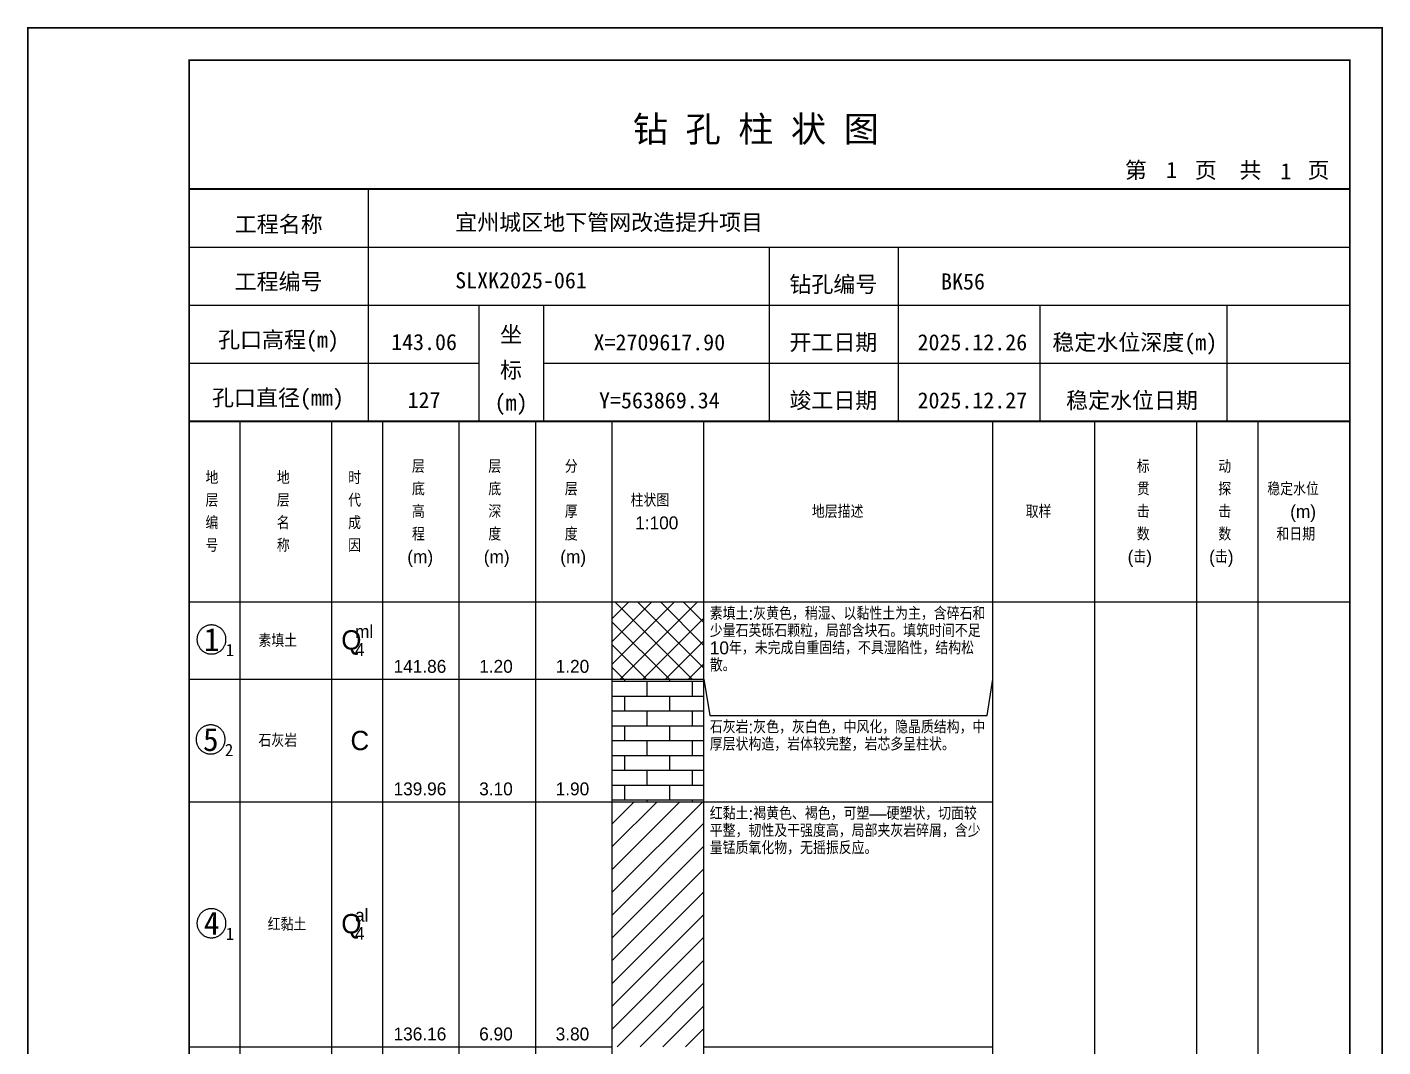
# Model space of a CAD drawing. Header units: millimetres. Extents: x 12489 to 89920, y 4630 to 4927.
# Drawn here: x 24589.3 to 24799.6, y 4768.7 to 4926.8 of the extents above; entities that cross this region are included whole.
import ezdxf
from ezdxf.enums import TextEntityAlignment as Align

# ---------------------------------------------------------------- set-up
doc = ezdxf.new("R2010")
doc.units = ezdxf.units.MM
doc.layers.add('ZZT_TC', color=7, linetype='Continuous')
doc.styles.add('成果图图块', font='', dxfattribs={"height": 2.5})
doc.styles.add('成果图模板', font='')
doc.styles.add('成果图模板标题', font='simhei.ttf')
doc.styles.add('成果图表体', font='Comfont.shx', dxfattribs={"height": 2, "bigfont": 'Hztxt12a.shx'})
doc.styles.get('成果图图块').set_extended_font_data('FangSong_GB2312')
doc.styles.get('成果图模板').set_extended_font_data('FangSong_GB2312')

# ---------------------------------------------------------------- blocks, each defined once
blk = doc.blocks.new('DCBH-1-1-1027', base_point=(0.3, -0.11))
at = {"layer": 'ZZT_TC', "color": 7}
blk.add_polyline3d([(-0.19, 2.31, 0), (-0.3, 2.31, 0), (-0.41, 2.3, 0), (-0.52, 2.29, 0), (-0.63, 2.27, 0), (-0.73, 2.24, 0), (-0.84, 2.21, 0), (-0.95, 2.18, 0), (-1.05, 2.14, 0), (-1.15, 2.09, 0), (-1.25, 2.04, 0), (-1.35, 1.99, 0), (-1.44, 1.93, 0), (-1.53, 1.87, 0), (-1.62, 1.8, 0), (-1.7, 1.73, 0), (-1.78, 1.65, 0), (-1.86, 1.57, 0), (-1.93, 1.49, 0), (-2, 1.4, 0), (-2.06, 1.31, 0), (-2.12, 1.22, 0), (-2.17, 1.12, 0), (-2.22, 1.02, 0), (-2.27, 0.92, 0), (-2.31, 0.82, 0), (-2.34, 0.71, 0), (-2.37, 0.61, 0), (-2.4, 0.5, 0), (-2.41, 0.39, 0), (-2.43, 0.28, 0), (-2.44, 0.17, 0), (-2.44, 0.06, 0), (-2.44, -0.05, 0), (-2.43, -0.16, 0), (-2.41, -0.27, 0), (-2.4, -0.38, 0), (-2.37, -0.49, 0), (-2.34, -0.6, 0), (-2.31, -0.7, 0), (-2.27, -0.8, 0), (-2.22, -0.9, 0), (-2.17, -1, 0), (-2.12, -1.1, 0), (-2.06, -1.19, 0), (-2, -1.28, 0), (-1.93, -1.37, 0), (-1.86, -1.45, 0), (-1.78, -1.53, 0), (-1.7, -1.61, 0), (-1.62, -1.68, 0), (-1.53, -1.75, 0), (-1.44, -1.81, 0), (-1.35, -1.87, 0), (-1.25, -1.93, 0), (-1.15, -1.98, 0), (-1.05, -2.02, 0), (-0.95, -2.06, 0), (-0.84, -2.1, 0), (-0.73, -2.13, 0), (-0.63, -2.15, 0), (-0.52, -2.17, 0), (-0.41, -2.18, 0), (-0.3, -2.19, 0), (-0.19, -2.19, 0), (-0.08, -2.19, 0), (0.03, -2.18, 0), (0.14, -2.17, 0), (0.25, -2.15, 0), (0.36, -2.13, 0), (0.47, -2.1, 0), (0.57, -2.06, 0), (0.67, -2.02, 0), (0.77, -1.98, 0), (0.87, -1.93, 0), (0.97, -1.87, 0), (1.06, -1.81, 0), (1.15, -1.75, 0), (1.24, -1.68, 0), (1.32, -1.61, 0), (1.4, -1.53, 0), (1.48, -1.45, 0), (1.55, -1.37, 0), (1.62, -1.28, 0), (1.68, -1.19, 0), (1.74, -1.1, 0), (1.8, -1, 0), (1.85, -0.9, 0), (1.89, -0.8, 0), (1.93, -0.7, 0), (1.97, -0.6, 0), (2, -0.49, 0), (2.02, -0.38, 0), (2.04, -0.27, 0), (2.05, -0.16, 0), (2.06, -0.05, 0), (2.06, 0.06, 0), (2.06, 0.17, 0), (2.05, 0.28, 0), (2.04, 0.39, 0), (2.02, 0.5, 0), (2, 0.61, 0), (1.97, 0.71, 0), (1.93, 0.82, 0), (1.89, 0.92, 0), (1.85, 1.02, 0), (1.8, 1.12, 0), (1.74, 1.22, 0), (1.68, 1.31, 0), (1.62, 1.4, 0), (1.55, 1.49, 0), (1.48, 1.57, 0), (1.4, 1.65, 0), (1.32, 1.73, 0), (1.24, 1.8, 0), (1.15, 1.87, 0), (1.06, 1.93, 0), (0.97, 1.99, 0), (0.87, 2.04, 0), (0.77, 2.09, 0), (0.67, 2.14, 0), (0.57, 2.18, 0), (0.47, 2.21, 0), (0.36, 2.24, 0), (0.25, 2.27, 0), (0.14, 2.29, 0), (0.03, 2.3, 0), (-0.08, 2.31, 0), (-0.19, 2.31, 0)], dxfattribs=at)
at = {"style": '成果图图块'}
blk.add_text('1', height=3.57, dxfattribs=at).set_placement((-0.16, -1.74), align=Align.CENTER)
blk.add_text('1', height=1.91, dxfattribs=at).set_placement((2.03, -2.53))
blk = doc.blocks.new('DCBH-1-1-1028', base_point=(0.43, -0.11))
at = {"layer": 'ZZT_TC', "color": 7}
blk.add_polyline3d([(-0.19, 2.31, 0), (-0.3, 2.31, 0), (-0.41, 2.3, 0), (-0.52, 2.29, 0), (-0.63, 2.27, 0), (-0.73, 2.24, 0), (-0.84, 2.21, 0), (-0.95, 2.18, 0), (-1.05, 2.14, 0), (-1.15, 2.09, 0), (-1.25, 2.04, 0), (-1.35, 1.99, 0), (-1.44, 1.93, 0), (-1.53, 1.87, 0), (-1.62, 1.8, 0), (-1.7, 1.73, 0), (-1.78, 1.65, 0), (-1.86, 1.57, 0), (-1.93, 1.49, 0), (-2, 1.4, 0), (-2.06, 1.31, 0), (-2.12, 1.22, 0), (-2.17, 1.12, 0), (-2.22, 1.02, 0), (-2.27, 0.92, 0), (-2.31, 0.82, 0), (-2.34, 0.71, 0), (-2.37, 0.61, 0), (-2.4, 0.5, 0), (-2.41, 0.39, 0), (-2.43, 0.28, 0), (-2.44, 0.17, 0), (-2.44, 0.06, 0), (-2.44, -0.05, 0), (-2.43, -0.16, 0), (-2.41, -0.27, 0), (-2.4, -0.38, 0), (-2.37, -0.49, 0), (-2.34, -0.6, 0), (-2.31, -0.7, 0), (-2.27, -0.8, 0), (-2.22, -0.9, 0), (-2.17, -1, 0), (-2.12, -1.1, 0), (-2.06, -1.19, 0), (-2, -1.28, 0), (-1.93, -1.37, 0), (-1.86, -1.45, 0), (-1.78, -1.53, 0), (-1.7, -1.61, 0), (-1.62, -1.68, 0), (-1.53, -1.75, 0), (-1.44, -1.81, 0), (-1.35, -1.87, 0), (-1.25, -1.93, 0), (-1.15, -1.98, 0), (-1.05, -2.02, 0), (-0.95, -2.06, 0), (-0.84, -2.1, 0), (-0.73, -2.13, 0), (-0.63, -2.15, 0), (-0.52, -2.17, 0), (-0.41, -2.18, 0), (-0.3, -2.19, 0), (-0.19, -2.19, 0), (-0.08, -2.19, 0), (0.03, -2.18, 0), (0.14, -2.17, 0), (0.25, -2.15, 0), (0.36, -2.13, 0), (0.47, -2.1, 0), (0.57, -2.06, 0), (0.67, -2.02, 0), (0.77, -1.98, 0), (0.87, -1.93, 0), (0.97, -1.87, 0), (1.06, -1.81, 0), (1.15, -1.75, 0), (1.24, -1.68, 0), (1.32, -1.61, 0), (1.4, -1.53, 0), (1.48, -1.45, 0), (1.55, -1.37, 0), (1.62, -1.28, 0), (1.68, -1.19, 0), (1.74, -1.1, 0), (1.8, -1, 0), (1.85, -0.9, 0), (1.89, -0.8, 0), (1.93, -0.7, 0), (1.97, -0.6, 0), (2, -0.49, 0), (2.02, -0.38, 0), (2.04, -0.27, 0), (2.05, -0.16, 0), (2.06, -0.05, 0), (2.06, 0.06, 0), (2.06, 0.17, 0), (2.05, 0.28, 0), (2.04, 0.39, 0), (2.02, 0.5, 0), (2, 0.61, 0), (1.97, 0.71, 0), (1.93, 0.82, 0), (1.89, 0.92, 0), (1.85, 1.02, 0), (1.8, 1.12, 0), (1.74, 1.22, 0), (1.68, 1.31, 0), (1.62, 1.4, 0), (1.55, 1.49, 0), (1.48, 1.57, 0), (1.4, 1.65, 0), (1.32, 1.73, 0), (1.24, 1.8, 0), (1.15, 1.87, 0), (1.06, 1.93, 0), (0.97, 1.99, 0), (0.87, 2.04, 0), (0.77, 2.09, 0), (0.67, 2.14, 0), (0.57, 2.18, 0), (0.47, 2.21, 0), (0.36, 2.24, 0), (0.25, 2.27, 0), (0.14, 2.29, 0), (0.03, 2.3, 0), (-0.08, 2.31, 0), (-0.19, 2.31, 0)], dxfattribs=at)
at = {"style": '成果图图块'}
blk.add_text('5', height=3.57, dxfattribs=at).set_placement((-0.16, -1.74), align=Align.CENTER)
blk.add_text('2', height=1.91, dxfattribs=at).set_placement((2.03, -2.53))
blk = doc.blocks.new('DCBH-1-1-1029', base_point=(0.3, -0.11))
at = {"layer": 'ZZT_TC', "color": 7}
blk.add_polyline3d([(-0.19, 2.31, 0), (-0.3, 2.31, 0), (-0.41, 2.3, 0), (-0.52, 2.29, 0), (-0.63, 2.27, 0), (-0.73, 2.24, 0), (-0.84, 2.21, 0), (-0.95, 2.18, 0), (-1.05, 2.14, 0), (-1.15, 2.09, 0), (-1.25, 2.04, 0), (-1.35, 1.99, 0), (-1.44, 1.93, 0), (-1.53, 1.87, 0), (-1.62, 1.8, 0), (-1.7, 1.73, 0), (-1.78, 1.65, 0), (-1.86, 1.57, 0), (-1.93, 1.49, 0), (-2, 1.4, 0), (-2.06, 1.31, 0), (-2.12, 1.22, 0), (-2.17, 1.12, 0), (-2.22, 1.02, 0), (-2.27, 0.92, 0), (-2.31, 0.82, 0), (-2.34, 0.71, 0), (-2.37, 0.61, 0), (-2.4, 0.5, 0), (-2.41, 0.39, 0), (-2.43, 0.28, 0), (-2.44, 0.17, 0), (-2.44, 0.06, 0), (-2.44, -0.05, 0), (-2.43, -0.16, 0), (-2.41, -0.27, 0), (-2.4, -0.38, 0), (-2.37, -0.49, 0), (-2.34, -0.6, 0), (-2.31, -0.7, 0), (-2.27, -0.8, 0), (-2.22, -0.9, 0), (-2.17, -1, 0), (-2.12, -1.1, 0), (-2.06, -1.19, 0), (-2, -1.28, 0), (-1.93, -1.37, 0), (-1.86, -1.45, 0), (-1.78, -1.53, 0), (-1.7, -1.61, 0), (-1.62, -1.68, 0), (-1.53, -1.75, 0), (-1.44, -1.81, 0), (-1.35, -1.87, 0), (-1.25, -1.93, 0), (-1.15, -1.98, 0), (-1.05, -2.02, 0), (-0.95, -2.06, 0), (-0.84, -2.1, 0), (-0.73, -2.13, 0), (-0.63, -2.15, 0), (-0.52, -2.17, 0), (-0.41, -2.18, 0), (-0.3, -2.19, 0), (-0.19, -2.19, 0), (-0.08, -2.19, 0), (0.03, -2.18, 0), (0.14, -2.17, 0), (0.25, -2.15, 0), (0.36, -2.13, 0), (0.47, -2.1, 0), (0.57, -2.06, 0), (0.67, -2.02, 0), (0.77, -1.98, 0), (0.87, -1.93, 0), (0.97, -1.87, 0), (1.06, -1.81, 0), (1.15, -1.75, 0), (1.24, -1.68, 0), (1.32, -1.61, 0), (1.4, -1.53, 0), (1.48, -1.45, 0), (1.55, -1.37, 0), (1.62, -1.28, 0), (1.68, -1.19, 0), (1.74, -1.1, 0), (1.8, -1, 0), (1.85, -0.9, 0), (1.89, -0.8, 0), (1.93, -0.7, 0), (1.97, -0.6, 0), (2, -0.49, 0), (2.02, -0.38, 0), (2.04, -0.27, 0), (2.05, -0.16, 0), (2.06, -0.05, 0), (2.06, 0.06, 0), (2.06, 0.17, 0), (2.05, 0.28, 0), (2.04, 0.39, 0), (2.02, 0.5, 0), (2, 0.61, 0), (1.97, 0.71, 0), (1.93, 0.82, 0), (1.89, 0.92, 0), (1.85, 1.02, 0), (1.8, 1.12, 0), (1.74, 1.22, 0), (1.68, 1.31, 0), (1.62, 1.4, 0), (1.55, 1.49, 0), (1.48, 1.57, 0), (1.4, 1.65, 0), (1.32, 1.73, 0), (1.24, 1.8, 0), (1.15, 1.87, 0), (1.06, 1.93, 0), (0.97, 1.99, 0), (0.87, 2.04, 0), (0.77, 2.09, 0), (0.67, 2.14, 0), (0.57, 2.18, 0), (0.47, 2.21, 0), (0.36, 2.24, 0), (0.25, 2.27, 0), (0.14, 2.29, 0), (0.03, 2.3, 0), (-0.08, 2.31, 0), (-0.19, 2.31, 0)], dxfattribs=at)
at = {"style": '成果图图块'}
blk.add_text('4', height=3.57, dxfattribs=at).set_placement((-0.16, -1.74), align=Align.CENTER)
blk.add_text('1', height=1.91, dxfattribs=at).set_placement((2.03, -2.53))
blk = doc.blocks.new('钻孔柱状图路桥昇龙制图梁世成校核莫家里.dwg56', base_point=(25, 236))
for p, q in [((52.82, 236), (52.82, 272)), ((25, 263), (205, 263)), ((115, 236), (115, 263)), ((135, 236), (135, 263)), ((25, 254), (205, 254)), ((70, 236), (70, 254)), ((80, 236), (80, 254)), ((157, 236), (157, 254)), ((185.95, 236), (185.95, 254)), ((25, 245), (70, 245)), ((80, 245), (205, 245))]:
    blk.add_line(p, q)
for points, const_width in [([(0, 0), (210, 0), (210, 297), (0, 297)], 0.25), ([(25, 5), (205, 5), (205, 292), (25, 292)], 0.3)]:
    blk.add_lwpolyline(points, close=True, dxfattribs=dict(const_width=const_width))
at = {"const_width": 0.3}
for points in [[(25, 272), (205, 272)], [(25, 236), (205, 236)]]:
    blk.add_lwpolyline(points, dxfattribs=at)
for s, height, style, p in [('钻 孔 柱 状 图', 4, '成果图模板标题', (93.8, 279.31)), ('第', 2.5, '成果图模板', (170.12, 273.7)), ('页', 2.5, '成果图模板', (180.96, 273.7)), ('共', 2.5, '成果图模板', (187.88, 273.7)), ('页', 2.5, '成果图模板', (198.44, 273.7)), ('工程名称', 2.5, '成果图模板', (32.07, 265.32)), ('宜州城区地下管网改造提升项目', 2.5, '成果图模板', (66.26, 265.61)), ('工程编号', 2.5, '成果图模板', (32.05, 256.41)), ('SLXK2025-061', 2.5, '成果图模板', (66.26, 256.61)), ('钻孔编号', 2.5, '成果图模板', (118.08, 256)), ('BK56', 2.5, '成果图模板', (141.61, 256.43)), ('孔口高程(m)', 2.5, '成果图模板', (29.48, 247.41)), ('坐', 2.5, '成果图模板', (73.21, 248.24)), ('开工日期', 2.5, '成果图模板', (118.08, 247)), ('稳定水位深度(m)', 2.5, '成果图模板', (158.86, 247)), ('标', 2.5, '成果图模板', (73.21, 242.7)), ('孔口直径(mm)', 2.5, '成果图模板', (28.54, 238.41)), ('(m) ', 2.5, '成果图模板', (72.38, 237.65)), ('竣工日期', 2.5, '成果图模板', (118.08, 238)), ('稳定水位日期', 2.5, '成果图模板', (160.99, 238))]:
    blk.add_text(s, height=height, dxfattribs=dict(style=style)).set_placement(p)
at = {"style": '成果图模板'}
for s, p in [('1', (177.35, 273.74)), ('1', (195.08, 273.53)), ('143.06', (61.43, 247.04)), ('X=2709617.90', (97.92, 247)), ('2025.12.26', (146.46, 247)), ('127', (61.43, 238.04)), ('Y=563869.34', (97.92, 238)), ('2025.12.27', (146.46, 238))]:
    blk.add_text(s, height=2.5, dxfattribs=at).set_placement(p, align=Align.CENTER)

msp = doc.modelspace()

# ---------------------------------------------------------------- hatches: boundary and pattern name
at = {"linetype": 'Continuous'}
h = msp.add_hatch(dxfattribs=at)
h.set_pattern_fill('GKSTT', scale=0.5, style=0, pattern_type=2)
h.set_pattern_definition([(45, (0, 0), (-1.76776695, 1.76776695), []), (135, (0, 0), (-1.76776695, -1.76776695), [])])
h.paths.add_polyline_path([(24680.06, 4825.71), (24694.29, 4825.71), (24694.29, 4837.71), (24680.06, 4837.71)])
h = msp.add_hatch(dxfattribs=at)
h.set_pattern_fill('GKSHY', scale=0.5, style=0, pattern_type=2)
h.set_pattern_definition([(0, (0, 0), (0, 2.3), []), (90, (0, 0), (-3.5, 2.3), [2.3, -2.3])])
h.paths.add_polyline_path([(24680.06, 4806.71), (24694.29, 4806.71), (24694.29, 4825.71), (24680.06, 4825.71)])
h = msp.add_hatch(dxfattribs=at)
h.set_pattern_fill('GKNXT', scale=0.5, style=0, pattern_type=2)
h.set_pattern_definition([(45, (0, 0), (-1.76776695, 1.76776695), [])])
h.paths.add_polyline_path([(24680.06, 4768.71), (24694.29, 4768.71), (24694.29, 4806.71), (24680.06, 4806.71)])

# ---------------------------------------------------------------- linework, layer by layer
at = {"color": 0}
for p, q in [((24614.45, 4837.71), (24622.35, 4837.71)), ((24614.45, 4825.71), (24614.45, 4837.71)), ((24622.35, 4825.71), (24622.35, 4837.71)), ((24614.45, 4825.71), (24622.35, 4825.71)), ((24614.45, 4825.71), (24622.35, 4825.71)), ((24614.45, 4806.71), (24614.45, 4825.71)), ((24622.35, 4806.71), (24622.35, 4825.71)), ((24614.45, 4806.71), (24622.35, 4806.71)), ((24614.45, 4806.71), (24622.35, 4806.71)), ((24614.45, 4768.71), (24614.45, 4806.71)), ((24622.35, 4768.71), (24622.35, 4806.71)), ((24614.45, 4768.71), (24622.35, 4768.71))]:
    msp.add_line(p, q, dxfattribs=at)
for points in [[(24614.45, 4865.71), (24622.35, 4865.71)], [(24614.45, 4837.71), (24614.45, 4865.71)], [(24622.35, 4837.71), (24622.35, 4865.71)], [(24622.35, 4865.71), (24636.58, 4865.71)], [(24622.35, 4837.71), (24622.35, 4865.71)], [(24636.58, 4837.71), (24636.58, 4865.71)], [(24636.58, 4865.71), (24644.49, 4865.71)], [(24636.58, 4837.71), (24636.58, 4865.71)], [(24644.49, 4837.71), (24644.49, 4865.71)], [(24644.49, 4865.71), (24656.35, 4865.71)], [(24644.49, 4837.71), (24644.49, 4865.71)], [(24656.35, 4837.71), (24656.35, 4865.71)], [(24656.35, 4865.71), (24668.2, 4865.71)], [(24656.35, 4837.71), (24656.35, 4865.71)], [(24668.2, 4837.71), (24668.2, 4865.71)], [(24668.2, 4865.71), (24680.06, 4865.71)], [(24668.2, 4837.71), (24668.2, 4865.71)], [(24680.06, 4837.71), (24680.06, 4865.71)], [(24680.06, 4865.71), (24694.29, 4865.71)], [(24680.06, 4837.71), (24680.06, 4865.71)], [(24694.29, 4837.71), (24694.29, 4865.71)], [(24694.29, 4865.71), (24739.11, 4865.71)], [(24694.29, 4837.71), (24694.29, 4865.71)], [(24739.11, 4837.71), (24739.11, 4865.71)], [(24739.11, 4865.71), (24754.92, 4865.71)], [(24739.11, 4837.71), (24739.11, 4865.71)], [(24754.92, 4837.71), (24754.92, 4865.71)], [(24754.92, 4865.71), (24770.73, 4865.71)], [(24754.92, 4837.71), (24754.92, 4865.71)], [(24770.73, 4837.71), (24770.73, 4865.71)], [(24770.73, 4865.71), (24780.22, 4865.71)], [(24770.73, 4837.71), (24770.73, 4865.71)], [(24780.22, 4837.71), (24780.22, 4865.71)], [(24780.22, 4865.71), (24794.45, 4865.71)], [(24780.22, 4837.71), (24780.22, 4865.71)], [(24794.45, 4837.71), (24794.45, 4865.71)], [(24614.45, 4837.71), (24622.35, 4837.71)], [(24614.45, 4643.71), (24614.45, 4837.71)], [(24614.45, 4837.71), (24622.35, 4837.71)], [(24622.35, 4643.71), (24622.35, 4837.71)], [(24622.35, 4837.71), (24636.58, 4837.71)], [(24622.35, 4643.71), (24622.35, 4837.71)], [(24622.35, 4837.71), (24636.58, 4837.71)], [(24622.35, 4837.71), (24636.58, 4837.71)], [(24622.35, 4825.71), (24622.35, 4837.71)], [(24636.58, 4643.71), (24636.58, 4837.71)], [(24636.58, 4825.71), (24636.58, 4837.71)], [(24636.58, 4837.71), (24644.49, 4837.71)], [(24636.58, 4643.71), (24636.58, 4837.71)], [(24636.58, 4837.71), (24644.49, 4837.71)], [(24636.58, 4837.71), (24644.49, 4837.71)], [(24636.58, 4825.71), (24636.58, 4837.71)], [(24644.49, 4643.71), (24644.49, 4837.71)], [(24644.49, 4825.71), (24644.49, 4837.71)], [(24644.49, 4837.71), (24656.35, 4837.71)], [(24644.49, 4643.71), (24644.49, 4837.71)], [(24644.49, 4837.71), (24656.35, 4837.71)], [(24644.49, 4837.71), (24656.35, 4837.71)], [(24644.49, 4825.71), (24644.49, 4837.71)], [(24656.35, 4643.71), (24656.35, 4837.71)], [(24656.35, 4825.71), (24656.35, 4837.71)], [(24656.35, 4837.71), (24668.2, 4837.71)], [(24656.35, 4643.71), (24656.35, 4837.71)], [(24656.35, 4837.71), (24668.2, 4837.71)], [(24656.35, 4837.71), (24668.2, 4837.71)], [(24656.35, 4825.71), (24656.35, 4837.71)], [(24668.2, 4643.71), (24668.2, 4837.71)], [(24668.2, 4825.71), (24668.2, 4837.71)], [(24668.2, 4837.71), (24680.06, 4837.71)], [(24668.2, 4643.71), (24668.2, 4837.71)], [(24668.2, 4837.71), (24680.06, 4837.71)], [(24668.2, 4837.71), (24680.06, 4837.71)], [(24668.2, 4825.71), (24668.2, 4837.71)], [(24680.06, 4643.71), (24680.06, 4837.71)], [(24680.06, 4825.71), (24680.06, 4837.71)], [(24680.06, 4837.71), (24694.29, 4837.71)], [(24680.06, 4643.71), (24680.06, 4837.71)], [(24680.06, 4837.71), (24694.29, 4837.71)], [(24694.29, 4643.71), (24694.29, 4837.71)], [(24694.29, 4837.71), (24739.11, 4837.71)], [(24694.29, 4643.71), (24694.29, 4837.71)], [(24694.29, 4837.71), (24739.11, 4837.71)], [(24694.29, 4825.71), (24694.29, 4837.71)], [(24739.11, 4643.71), (24739.11, 4837.71)], [(24739.11, 4825.71), (24739.11, 4837.71)], [(24739.11, 4837.71), (24754.92, 4837.71)], [(24739.11, 4643.71), (24739.11, 4837.71)], [(24739.11, 4837.71), (24754.92, 4837.71)], [(24754.92, 4643.71), (24754.92, 4837.71)], [(24754.92, 4837.71), (24770.73, 4837.71)], [(24754.92, 4643.71), (24754.92, 4837.71)], [(24754.92, 4837.71), (24770.73, 4837.71)], [(24770.73, 4643.71), (24770.73, 4837.71)], [(24770.73, 4837.71), (24780.22, 4837.71)], [(24770.73, 4643.71), (24770.73, 4837.71)], [(24770.73, 4837.71), (24780.22, 4837.71)], [(24780.22, 4643.71), (24780.22, 4837.71)], [(24780.22, 4837.71), (24794.45, 4837.71)], [(24780.22, 4643.71), (24780.22, 4837.71)], [(24780.22, 4837.71), (24794.45, 4837.71)], [(24794.45, 4643.71), (24794.45, 4837.71)], [(24622.35, 4825.71), (24636.58, 4825.71)], [(24622.35, 4825.71), (24636.58, 4825.71)], [(24622.35, 4806.71), (24622.35, 4825.71)], [(24636.58, 4806.71), (24636.58, 4825.71)], [(24636.58, 4825.71), (24644.49, 4825.71)], [(24636.58, 4825.71), (24644.49, 4825.71)], [(24636.58, 4806.71), (24636.58, 4825.71)], [(24644.49, 4806.71), (24644.49, 4825.71)], [(24644.49, 4825.71), (24656.35, 4825.71)], [(24644.49, 4825.71), (24656.35, 4825.71)], [(24644.49, 4806.71), (24644.49, 4825.71)], [(24656.35, 4806.71), (24656.35, 4825.71)], [(24656.35, 4825.71), (24668.2, 4825.71)], [(24656.35, 4825.71), (24668.2, 4825.71)], [(24656.35, 4806.71), (24656.35, 4825.71)], [(24668.2, 4806.71), (24668.2, 4825.71)], [(24668.2, 4825.71), (24680.06, 4825.71)], [(24668.2, 4825.71), (24680.06, 4825.71)], [(24668.2, 4806.71), (24668.2, 4825.71)], [(24680.06, 4806.71), (24680.06, 4825.71)], [(24694.29, 4825.71), (24695.19, 4820.11)], [(24694.29, 4806.71), (24694.29, 4825.71)], [(24738.22, 4820.11), (24739.11, 4825.71)], [(24739.11, 4806.71), (24739.11, 4825.71)], [(24695.19, 4820.11), (24738.22, 4820.11)], [(24622.35, 4806.71), (24636.58, 4806.71)], [(24622.35, 4806.71), (24636.58, 4806.71)], [(24622.35, 4768.71), (24622.35, 4806.71)], [(24636.58, 4768.71), (24636.58, 4806.71)], [(24636.58, 4806.71), (24644.49, 4806.71)], [(24636.58, 4806.71), (24644.49, 4806.71)], [(24636.58, 4768.71), (24636.58, 4806.71)], [(24644.49, 4768.71), (24644.49, 4806.71)], [(24644.49, 4806.71), (24656.35, 4806.71)], [(24644.49, 4806.71), (24656.35, 4806.71)], [(24644.49, 4768.71), (24644.49, 4806.71)], [(24656.35, 4768.71), (24656.35, 4806.71)], [(24656.35, 4806.71), (24668.2, 4806.71)], [(24656.35, 4806.71), (24668.2, 4806.71)], [(24656.35, 4768.71), (24656.35, 4806.71)], [(24668.2, 4768.71), (24668.2, 4806.71)], [(24668.2, 4806.71), (24680.06, 4806.71)], [(24668.2, 4806.71), (24680.06, 4806.71)], [(24668.2, 4768.71), (24668.2, 4806.71)], [(24680.06, 4768.71), (24680.06, 4806.71)], [(24694.29, 4806.71), (24739.11, 4806.71)], [(24694.29, 4806.71), (24739.11, 4806.71)], [(24694.29, 4768.71), (24694.29, 4806.71)], [(24739.11, 4768.71), (24739.11, 4806.71)], [(24622.35, 4768.71), (24636.58, 4768.71)], [(24636.58, 4768.71), (24644.49, 4768.71)], [(24644.49, 4768.71), (24656.35, 4768.71)], [(24656.35, 4768.71), (24668.2, 4768.71)], [(24668.2, 4768.71), (24680.06, 4768.71)], [(24694.29, 4768.71), (24739.11, 4768.71)]]:
    msp.add_lwpolyline(points, dxfattribs=at)
at = {"color": 7, "flags": 128}
for points in [[(24680.06, 4825.71), (24694.29, 4825.71)], [(24680.06, 4806.71), (24694.29, 4806.71)]]:
    msp.add_lwpolyline(points, dxfattribs=at)

# ---------------------------------------------------------------- block references
for name, p in [('钻孔柱状图路桥昇龙制图梁世成校核莫家里.dwg56', (24614.45, 4865.71)), ('DCBH-1-1-1027', (24618.4, 4831.71)), ('DCBH-1-1-1028', (24618.4, 4816.21)), ('DCBH-1-1-1029', (24618.4, 4787.71))]:
    msp.add_blockref(name, p)

# ---------------------------------------------------------------- texts
at = {"color": 0, "style": '成果图表体'}
for s, height, p in [('层', 2, (24649, 4857.71)), ('层', 2, (24660.85, 4857.71)), ('分', 2, (24672.71, 4857.71)), ('标', 2, (24761.41, 4857.71)), ('动', 2, (24774.05, 4857.71)), ('地', 2, (24616.98, 4855.96)), ('地', 2, (24628.05, 4855.96)), ('时', 2, (24639.11, 4855.96)), ('底', 2, (24649, 4854.21)), ('底', 2, (24660.85, 4854.21)), ('层', 2, (24672.71, 4854.21)), ('贯', 2, (24761.41, 4854.21)), ('探', 2, (24774.05, 4854.21)), ('稳定水位', 2, (24781.65, 4854.21)), ('层', 2, (24616.98, 4852.46)), ('层', 2, (24628.05, 4852.46)), ('代', 2, (24639.11, 4852.46)), ('高', 2, (24649, 4850.71)), ('深', 2, (24660.85, 4850.71)), ('厚', 2, (24672.71, 4850.71)), ('柱状图', 2, (24682.91, 4852.46)), ('地层描述', 2, (24711.02, 4850.71)), ('取样', 2, (24744.18, 4850.71)), ('击', 2, (24761.41, 4850.71)), ('击', 2, (24774.05, 4850.71)), ('(m)', 2, (24785.2, 4850.71)), ('编', 2, (24616.98, 4848.96)), ('名', 2, (24628.05, 4848.96)), ('成', 2, (24639.11, 4848.96)), ('1:100', 2, (24683.62, 4848.96)), ('程', 2, (24649, 4847.21)), ('度', 2, (24660.85, 4847.21)), ('度', 2, (24672.71, 4847.21)), ('数', 2, (24761.41, 4847.21)), ('数', 2, (24774.05, 4847.21)), ('和日期', 2, (24783.07, 4847.21)), ('号', 2, (24616.98, 4845.46)), ('称', 2, (24628.05, 4845.46)), ('因', 2, (24639.11, 4845.46)), ('(m)', 2, (24648.28, 4843.71)), ('(m)', 2, (24660.14, 4843.71)), ('(m)', 2, (24672, 4843.71)), ('(击)', 2, (24759.99, 4843.71)), ('(击)', 2, (24772.63, 4843.71)), ('ml', 2, (24640.18, 4832.11)), ('素填土', 2, (24625.2, 4830.71)), ('Q', 3, (24638.05, 4830.31)), ('4', 2, (24640.18, 4829.31)), ('141.86', 2, (24646.15, 4826.71)), ('1.20', 2, (24659.43, 4826.71)), ('1.20', 2, (24671.29, 4826.71)), ('石灰岩', 2, (24625.2, 4815.21)), ('C', 3, (24639.47, 4814.71)), ('139.96', 2, (24646.15, 4807.71)), ('3.10', 2, (24659.43, 4807.71)), ('1.90', 2, (24671.29, 4807.71)), ('al', 2, (24640.18, 4788.11)), ('红黏土', 2, (24626.63, 4786.71)), ('Q', 3, (24638.05, 4786.31)), ('4', 2, (24640.18, 4785.31)), ('136.16', 2, (24646.15, 4769.71)), ('6.90', 2, (24659.43, 4769.71)), ('3.80', 2, (24671.29, 4769.71))]:
    msp.add_text(s, height=height, dxfattribs=at).set_placement(p)
at = {"color": 0, "char_height": 2, "width": 43.0292, "attachment_point": 1, "line_spacing_factor": 0.8, "style": '成果图表体'}
for s, insert in [('素填土:灰黄色，稍湿、以黏性土为主，含碎石和少量石英砾石颗粒，局部含块石。填筑时间不足10年，未完成自重固结，不具湿陷性，结构松散。', (24695.19, 4836.91)), ('石灰岩:灰色，灰白色，中风化，隐晶质结构，中厚层状构造，岩体较完整，岩芯多呈柱状。', (24695.19, 4819.31)), ('红黏土:褐黄色、褐色，可塑—硬塑状，切面较平整，韧性及干强度高，局部夹灰岩碎屑，含少量锰质氧化物，无摇振反应。', (24695.19, 4805.91))]:
    msp.add_mtext(s, dxfattribs=dict(at, insert=insert))

doc.saveas('drawing.dxf')
